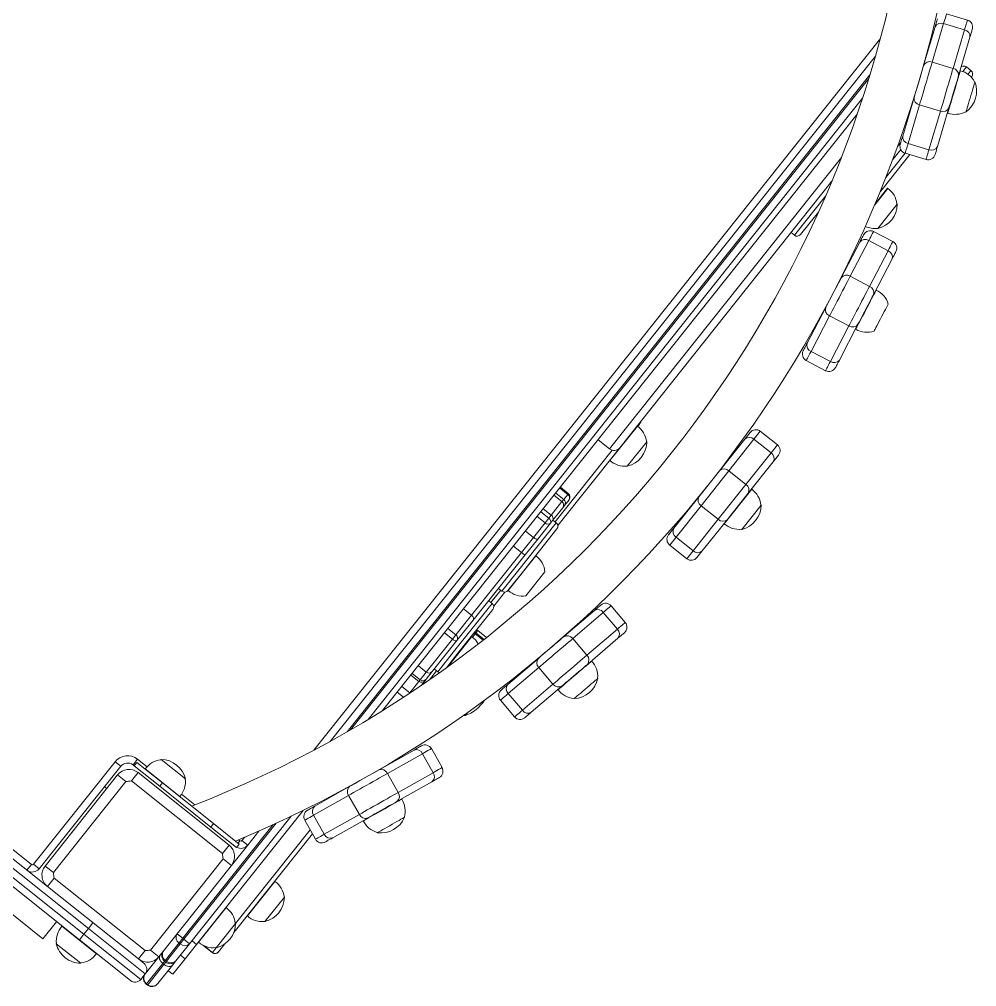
# Model space of a CAD drawing. Header units: millimetres. Extents: x -229914 to 856942, y -268655 to 87212.
# Drawn here: x -136329 to -135671, y 17516 to 18181 of the extents above; entities that cross this region are included whole.
import ezdxf

# ---------------------------------------------------------------- set-up
doc = ezdxf.new("R2010")
doc.units = ezdxf.units.MM

# ---------------------------------------------------------------- blocks, each defined once
blk = doc.blocks.new('Т912NEW')
at = {"color": 7, "linetype": 'Continuous', "lineweight": 15}
for p, q in [((4844.69, -1145.02), (4830.78, -1150.64)), ((4847.31, -1151.53), (4833.41, -1157.15)), ((4857.68, -1177.18), (4847.31, -1151.53)), ((4853.39, -1153.21), (4863.75, -1178.86)), ((4840.57, -1188.22), (4830.21, -1162.57)), ((4833.41, -1157.15), (4843.77, -1182.8)), ((4862.55, -1175.37), (4862.37, -1175.44)), ((4868.25, -1170.72), (4864.25, -1170.72)), ((4871.25, -1173.72), (4871.25, -1174.1)), ((4875.15, -1175.05), (4874.93, -1175.14)), ((4857.68, -1177.18), (4843.77, -1182.8)), ((4840.75, -1188.67), (4840.75, -1188.86)), ((4882.98, -1195.06), (4883.2, -1194.98)), ((4872.36, -1200.16), (4882.72, -1225.81)), ((4810.75, -1203.95), (4810.75, -1805.72)), ((4859.54, -1235.17), (4849.18, -1209.53)), ((4869.15, -1205.59), (4855.25, -1211.21)), ((4879.52, -1231.23), (4869.15, -1205.59)), ((4873.73, -1203.57), (4873.92, -1203.5)), ((4855.25, -1211.21), (4865.61, -1236.85)), ((4821.75, -1231.89), (4821.75, -1777.78)), ((4879.52, -1231.23), (4865.61, -1236.85)), ((4825.75, -1242.9), (4825.75, -1766.77)), ((4861.25, -1243.03), (4861.25, -1239.41)), ((4882.15, -1237.74), (4868.24, -1243.36)), ((4871.25, -1242.14), (4871.25, -1271.51)), ((4871.25, -1271.51), (4871.25, -1274.69)), ((4873.95, -1269.66), (4873.75, -1269.66)), ((4873.75, -1283.38), (4873.75, -1269.66)), ((4873.95, -1284.09), (4873.95, -1269.65)), ((4885.75, -1274.08), (4885.51, -1274.09)), ((4885.75, -1295.58), (4885.75, -1274.08)), ((4840.75, -1289.8), (4840.75, -1523.83)), ((4899.43, -1296.09), (4884.71, -1298.96)), ((4885.51, -1295.58), (4885.75, -1295.58)), ((4900.77, -1302.98), (4886.05, -1305.85)), ((4886.05, -1305.85), (4891.32, -1333)), ((4906.05, -1330.14), (4900.77, -1302.98)), ((4906.41, -1305.79), (4911.69, -1332.94)), ((4846.75, -1312.05), (4846.75, -1331.83)), ((4887.15, -1337.71), (4881.87, -1310.56)), ((4911.18, -1329.29), (4910.98, -1329.33)), ((4840.75, -1334.83), (4843.75, -1334.83)), ((4906.05, -1330.14), (4891.32, -1333)), ((4916.07, -1355.5), (4921.35, -1382.65)), ((4896.81, -1387.42), (4891.53, -1360.27)), ((4911.89, -1360.21), (4897.17, -1363.08)), ((4917.17, -1387.37), (4911.89, -1360.21)), ((4916.77, -1359.11), (4916.97, -1359.07)), ((4897.17, -1363.08), (4902.45, -1390.23)), ((4917.17, -1387.37), (4902.45, -1390.23)), ((4918.51, -1394.26), (4903.79, -1397.12)), ((4909.34, -1454.83), (4909.34, -1461.85)), ((4924.34, -1454.83), (4909.34, -1454.83)), ((4924.34, -1461.85), (4924.34, -1454.83)), ((4904.34, -1465.68), (4904.34, -1459.83)), ((4909.34, -1461.85), (4909.34, -1489.51)), ((4924.34, -1461.85), (4909.34, -1461.85)), ((4924.34, -1489.51), (4924.34, -1461.85)), ((4929.34, -1459.83), (4929.34, -1465.68)), ((4904.34, -1493.34), (4904.34, -1465.68)), ((4929.34, -1465.68), (4929.34, -1493.34)), ((4904.34, -1516.33), (4904.34, -1493.34)), ((4909.34, -1489.51), (4909.34, -1520.16)), ((4924.34, -1489.51), (4909.34, -1489.51)), ((4924.34, -1520.16), (4924.34, -1489.51)), ((4929.54, -1489.66), (4929.34, -1489.66)), ((4929.34, -1493.34), (4929.34, -1516.33)), ((4929.54, -1520.02), (4929.54, -1489.65)), ((4941.34, -1494.08), (4941.11, -1494.09)), ((4941.34, -1515.58), (4941.34, -1494.08)), ((4840.95, -1504.66), (4840.75, -1504.66)), ((4840.95, -1535.02), (4840.95, -1504.65)), ((4852.75, -1509.08), (4852.51, -1509.09)), ((4852.75, -1530.58), (4852.75, -1509.08)), ((4904.34, -1543.99), (4904.34, -1516.33)), ((4924.34, -1520.16), (4909.34, -1520.16)), ((4909.34, -1520.16), (4909.34, -1547.82)), ((4924.34, -1547.82), (4924.34, -1520.16)), ((4929.34, -1516.33), (4929.34, -1543.99)), ((4929.34, -1520), (4929.54, -1520)), ((4941.11, -1515.58), (4941.34, -1515.58)), ((4840.75, -1523.83), (4840.75, -1592.21)), ((4825.75, -1528.83), (4835.75, -1528.83)), ((4840.75, -1535), (4840.95, -1535)), ((4852.51, -1530.58), (4852.75, -1530.58)), ((4904.34, -1549.83), (4904.34, -1543.99)), ((4924.34, -1547.82), (4909.34, -1547.82)), ((4909.34, -1547.82), (4909.34, -1554.83)), ((4924.34, -1554.83), (4924.34, -1547.82)), ((4929.34, -1543.99), (4929.34, -1549.83)), ((4924.34, -1554.83), (4909.34, -1554.83)), ((4832.75, -1570.56), (4825.75, -1570.56)), ((4832.75, -1571.21), (4825.75, -1571.21)), ((4835.75, -1573.56), (4835.75, -1578.64)), ((4832.75, -1575.64), (4825.75, -1575.64)), ((4832.75, -1577.61), (4825.75, -1577.61)), ((4832.75, -1589.41), (4832.75, -1577.61)), ((4835.75, -1578.64), (4835.75, -1580.55)), ((4835.75, -1580.55), (4835.75, -1591.77)), ((4832.75, -1589.41), (4825.75, -1589.41)), ((4832.75, -1592.09), (4825.75, -1592.09)), ((4832.75, -1592.09), (4832.75, -1589.41)), ((4832.75, -1596.23), (4832.75, -1592.09)), ((4838.75, -1591.44), (4835.75, -1591.44)), ((4835.75, -1591.77), (4835.75, -1594.17)), ((4835.75, -1594.17), (4835.75, -1608.1)), ((4841.75, -1594.44), (4841.75, -1632.86)), ((4832.75, -1596.23), (4825.75, -1596.23)), ((4832.75, -1609.04), (4832.75, -1596.23)), ((4835.75, -1608.1), (4835.75, -1622.05)), ((4832.75, -1609.04), (4825.75, -1609.04)), ((4832.75, -1622.22), (4832.75, -1609.04)), ((4918.51, -1615.41), (4903.79, -1612.55)), ((4841.95, -1618.01), (4841.75, -1618.01)), ((4841.95, -1648.36), (4841.95, -1617.99)), ((4902.45, -1619.44), (4897.17, -1646.59)), ((4917.17, -1622.3), (4902.45, -1619.44)), ((4832.75, -1622.22), (4825.75, -1622.22)), ((4832.75, -1677.38), (4832.75, -1622.22)), ((4835.75, -1622.05), (4835.75, -1679.23)), ((4853.75, -1643.68), (4853.75, -1622.68)), ((4891.53, -1649.4), (4896.81, -1622.25)), ((4911.89, -1649.45), (4917.17, -1622.3)), ((4921.35, -1627.02), (4916.07, -1654.17)), ((4841.75, -1632.86), (4841.75, -1648.44)), ((4841.75, -1648.35), (4841.95, -1648.35)), ((4911.89, -1649.45), (4897.17, -1646.59)), ((4835.75, -1651.44), (4838.75, -1651.44)), ((4840.75, -1650.68), (4840.75, -1662.98)), ((4916.97, -1650.59), (4916.77, -1650.56)), ((4927.71, -1657.19), (4927.48, -1657.15)), ((4838.75, -1662.22), (4835.75, -1662.22)), ((4841.75, -1665.22), (4841.75, -1703.63)), ((4881.87, -1699.11), (4887.15, -1671.96)), ((4832.75, -1677.38), (4825.75, -1677.38)), ((4832.75, -1694.63), (4832.75, -1677.38)), ((4835.75, -1679.23), (4835.75, -1697.22)), ((4891.32, -1676.67), (4886.05, -1703.82)), ((4906.05, -1679.53), (4891.32, -1676.67)), ((4900.77, -1706.69), (4906.05, -1679.53)), ((4911.69, -1676.73), (4906.41, -1703.88)), ((4910.98, -1680.34), (4911.18, -1680.38)), ((4923.38, -1678.24), (4923.61, -1678.29)), ((4850.34, -1682.87), (4842.75, -1682.87)), ((4849.66, -1685.76), (4842.75, -1685.76)), ((4832.75, -1694.63), (4825.75, -1694.63)), ((4832.75, -1698.43), (4832.75, -1694.63)), ((4841.95, -1688.78), (4841.75, -1688.78)), ((4841.95, -1715.62), (4841.95, -1688.76)), ((4832.75, -1698.43), (4825.75, -1698.43)), ((4832.75, -1727.28), (4832.75, -1698.43)), ((4835.75, -1697.22), (4835.75, -1724.48)), ((4841.75, -1703.63), (4841.75, -1716.34)), ((4900.77, -1706.69), (4886.05, -1703.82)), ((4899.43, -1713.58), (4884.71, -1710.71)), ((4832.75, -1727.28), (4825.75, -1727.28)), ((4832.75, -1734.06), (4832.75, -1727.28)), ((4835.75, -1722.22), (4838.75, -1722.22)), ((4835.75, -1724.48), (4835.75, -1731.1)), ((4832.75, -1734.06), (4825.75, -1734.06)), ((4832.75, -1735.47), (4832.75, -1734.06)), ((4835.75, -1731.1), (4835.75, -1732.49)), ((4835.75, -1732.49), (4835.75, -1736.67)), ((4871.17, -1735.25), (4872.05, -1734.13)), ((4872.05, -1734.13), (4872.25, -1734.13)), ((4872.25, -1734.13), (4872.25, -1731.55)), ((4832.75, -1735.47), (4825.75, -1735.47)), ((4832.75, -1745.45), (4832.75, -1735.47)), ((4832.75, -1745.45), (4825.75, -1745.45)), ((4882.15, -1771.93), (4868.24, -1766.31)), ((4849.18, -1800.14), (4859.54, -1774.49)), ((4865.61, -1772.82), (4855.25, -1798.46)), ((4879.52, -1778.43), (4865.61, -1772.82)), ((4869.15, -1804.08), (4879.52, -1778.43)), ((4882.72, -1783.86), (4872.36, -1809.51)), ((4852.36, -1792.25), (4852.14, -1792.16)), ((4869.15, -1804.08), (4855.25, -1798.46)), ((4873.92, -1806.17), (4873.73, -1806.09)), ((4883.2, -1814.69), (4882.98, -1814.6)), ((4830.21, -1847.09), (4840.57, -1821.45)), ((4843.77, -1826.87), (4833.41, -1852.52)), ((4857.68, -1832.49), (4843.77, -1826.87)), ((4837.38, -1829.34), (4837.15, -1829.25)), ((4847.31, -1858.14), (4857.68, -1832.49)), ((4863.75, -1830.81), (4853.39, -1856.46)), ((4862.37, -1834.22), (4862.55, -1834.3)), ((4874.93, -1834.53), (4875.15, -1834.62)), ((4825.75, -1854.42), (4825.75, -1972.08)), ((4847.31, -1858.14), (4833.41, -1852.52)), ((4844.69, -1864.65), (4830.78, -1859.03)), ((4821.75, -1862.74), (4821.75, -1974.71)), ((4840.75, -1863.06), (4840.75, -1947.87)), ((4810.75, -1884.48), (4810.75, -1896.83)), ((4727.5, -1887.89), (4727.5, -1888.12)), ((4749, -1887.89), (4727.5, -1887.89)), ((4748.99, -1888.12), (4749, -1887.89)), ((4714.75, -1897.83), (4714.75, -1902.83)), ((4715.75, -1899.89), (4715.75, -1902.89)), ((4738.25, -1899.89), (4715.75, -1899.89)), ((4753.43, -1899.69), (4723.06, -1899.69)), ((4723.08, -1899.69), (4723.08, -1899.89)), ((4738.25, -1902.89), (4738.25, -1899.89)), ((4783.25, -1899.89), (4738.25, -1899.89)), ((4753.42, -1899.89), (4753.42, -1899.69)), ((4783.25, -1902.89), (4783.25, -1899.89)), ((4805.75, -1899.89), (4783.25, -1899.89)), ((4805.75, -1896.83), (4810.75, -1896.83)), ((4805.75, -1902.89), (4805.75, -1899.89)), ((4810.75, -1896.83), (4810.75, -1914.83)), ((4715.75, -1902.83), (4714.75, -1902.83)), ((4738.25, -1902.89), (4715.75, -1902.89)), ((4720.75, -1904.83), (4720.75, -1912.16)), ((4720.75, -1904.83), (4800.75, -1904.83)), ((4783.25, -1902.89), (4738.25, -1902.89)), ((4805.75, -1902.89), (4783.25, -1902.89)), ((4800.75, -1912.16), (4800.75, -1904.83)), ((4840.95, -1904.66), (4840.75, -1904.66)), ((4840.95, -1935.02), (4840.95, -1904.65)), ((4703.75, -1908.83), (4708.75, -1908.83)), ((4703.75, -1998.83), (4703.75, -1908.83)), ((4708.75, -1908.83), (4708.75, -1998.83)), ((4800.75, -1912.16), (4720.75, -1912.16)), ((4852.75, -1909.08), (4852.51, -1909.09)), ((4852.75, -1930.58), (4852.75, -1909.08)), ((4718.07, -1914.83), (4710.75, -1914.83)), ((4710.75, -1994.83), (4710.75, -1914.83)), ((4718.07, -1914.83), (4718.07, -1994.83)), ((4803.42, -1994.83), (4803.42, -1914.83)), ((4810.75, -1914.83), (4803.42, -1914.83)), ((4810.75, -1914.83), (4810.75, -1994.83)), ((4708.75, -1926.83), (4710.75, -1926.83)), ((4852.51, -1930.58), (4852.75, -1930.58)), ((4825.95, -1939.66), (4825.75, -1939.66)), ((4825.95, -1970.02), (4825.95, -1939.65)), ((4840.75, -1935), (4840.95, -1935)), ((4837.75, -1944.08), (4837.51, -1944.09)), ((4837.75, -1965.58), (4837.75, -1944.08)), ((4840.75, -1947.87), (4840.75, -1949.97)), ((4840.75, -1959.7), (4840.75, -1966.6)), ((4837.51, -1965.58), (4837.75, -1965.58)), ((4840.75, -1966.6), (4840.75, -1966.78)), ((4821.75, -1972.08), (4825.75, -1972.08)), ((4825.75, -1970), (4825.95, -1970)), ((4825.75, -1972.08), (4825.75, -1984.83)), ((4829.53, -1969.78), (4837.75, -1969.78)), ((4810.75, -1974.71), (4815.75, -1974.71)), ((4815.75, -1978.83), (4815.75, -1974.71)), ((4815.75, -1974.71), (4816.75, -1974.71)), ((4816.75, -1978.83), (4815.75, -1978.83)), ((4815.75, -1978.83), (4815.75, -1993.95)), ((4816.75, -1974.71), (4821.75, -1974.71)), ((4816.75, -1978.83), (4816.75, -1974.71)), ((4816.75, -1993.95), (4816.75, -1978.83)), ((4821.75, -1974.71), (4821.75, -1989.83)), ((4821.75, -1984.83), (4825.75, -1984.83)), ((4825.75, -1984.83), (4825.75, -1998.36)), ((4815.75, -1993.95), (4816.75, -1993.95)), ((4815.75, -1994.83), (4815.75, -1993.95)), ((4816.75, -1994.83), (4816.75, -1993.95)), ((4821.75, -1989.83), (4821.75, -1993.28)), ((4821.75, -1993.28), (4821.75, -2009.71)), ((4702.75, -1999.83), (4702.75, -2004.83)), ((4703.75, -1998.83), (4708.75, -1998.83)), ((4710.75, -1994.83), (4718.07, -1994.83)), ((4720.75, -1997.51), (4800.75, -1997.51)), ((4720.75, -1997.51), (4720.75, -2004.83)), ((4800.75, -2004.83), (4800.75, -1997.51)), ((4803.42, -1994.83), (4810.75, -1994.83)), ((4810.75, -2009.71), (4810.75, -1994.83)), ((4816.75, -1994.83), (4815.75, -1994.83)), ((4815.75, -1994.83), (4815.75, -1996.85)), ((4816.75, -1996.85), (4815.75, -1996.85)), ((4815.75, -1996.85), (4815.75, -2014.69)), ((4816.75, -1996.85), (4816.75, -1994.83)), ((4816.75, -2014.69), (4816.75, -1996.85)), ((4821.75, -1998.36), (4825.75, -1998.36)), ((3900.75, -2004.83), (4720.75, -2004.83)), ((4800.75, -2004.83), (4720.75, -2004.83)), ((4760.75, -2009.83), (4760.75, -2004.83)), ((4800.75, -2004.83), (4805.75, -2004.83)), ((4760.75, -2009.83), (3860.75, -2009.83)), ((4760.75, -2014.83), (4760.75, -2009.83)), ((4810.75, -2009.83), (4760.75, -2009.83)), ((4810.75, -2014.83), (4810.75, -2009.83)), ((4821.75, -2009.71), (4821.75, -2009.99)), ((3860.75, -2014.83), (4760.75, -2014.83)), ((4760.75, -2019.83), (3860.75, -2019.83)), ((4740.75, -2034.83), (4740.75, -2019.83)), ((4745.56, -2020.03), (4775.93, -2020.03)), ((4745.58, -2019.83), (4745.58, -2020.03)), ((4760.75, -2014.83), (4810.75, -2014.83)), ((4760.75, -2014.83), (4760.75, -2019.83)), ((4805.75, -2019.83), (4760.75, -2019.83)), ((4775.92, -2020.03), (4775.92, -2019.83)), ((4816.75, -2014.69), (4815.75, -2014.69)), ((4815.75, -2014.99), (4816.75, -2014.99)), ((4750, -2031.6), (4750, -2031.83)), ((4750, -2031.83), (4771.5, -2031.83)), ((4771.5, -2031.83), (4771.49, -2031.6)), ((3880.75, -2034.83), (4740.75, -2034.83))]:
    blk.add_line(p, q, dxfattribs=at)
at = {"color": 8, "linetype": 'Continuous', "lineweight": 15}
for p, q in [((4835.75, -1177.2), (4835.75, -1176.29)), ((4864.25, -1170.72), (4864.25, -1174.68)), ((4868.25, -1173.95), (4868.25, -1170.72)), ((4805.75, -1817.46), (4805.75, -1192.21)), ((4815.75, -1216.26), (4815.75, -1793.4)), ((4816.75, -1790.87), (4816.75, -1218.8)), ((4864.25, -1243.25), (4864.25, -1252.07)), ((4868.25, -1264.71), (4868.25, -1243.36)), ((4835.75, -1528.83), (4835.75, -1273)), ((4843.75, -1334.83), (4843.75, -1300.6)), ((4837.75, -1591.44), (4837.75, -1528.42)), ((4832.75, -1571.21), (4832.75, -1570.56)), ((4832.75, -1575.64), (4832.75, -1571.21)), ((4832.75, -1577.61), (4832.75, -1575.64)), ((4838.75, -1634.12), (4838.75, -1591.44)), ((4838.75, -1651.44), (4838.75, -1634.12)), ((4837.75, -1662.22), (4837.75, -1651.44)), ((4838.75, -1704.89), (4838.75, -1662.22)), ((4842.75, -1682.87), (4842.75, -1685.01)), ((4842.75, -1685.01), (4842.75, -1685.76)), ((4849.84, -1685.01), (4842.75, -1685.01)), ((4842.75, -1685.76), (4842.75, -1685.84)), ((4842.75, -1685.84), (4842.75, -1688.74)), ((4849.64, -1685.84), (4842.75, -1685.84)), ((4838.75, -1722.22), (4838.75, -1704.89)), ((4837.75, -1730.11), (4837.75, -1722.22)), ((4832.75, -1746.14), (4832.75, -1745.45)), ((4832.75, -1745.45), (4832.97, -1745.45)), ((4831.31, -1750.53), (4825.75, -1750.53)), ((4848.62, -1801.52), (4848.56, -1801.5)), ((4841.13, -1820.07), (4841.07, -1820.04)), ((4837.75, -1944.08), (4837.75, -1861.84)), ((4816.75, -1974.71), (4816.75, -1872.82)), ((4815.75, -1874.8), (4815.75, -1974.71)), ((4805.75, -1896.83), (4805.75, -1893.85)), ((4714.75, -1897.83), (4723.08, -1897.83)), ((4753.42, -1897.83), (4765.11, -1897.83)), ((4803.58, -1897.83), (4804.75, -1897.83)), ((4804.75, -1897.83), (4804.75, -1899.89)), ((4839.99, -1947.87), (4840.75, -1947.87)), ((4837.75, -1969.6), (4837.75, -1965.58)), ((4837.75, -1969.6), (4830.4, -1969.6)), ((4837.75, -1969.78), (4837.75, -1969.6)), ((4684.82, -1999.83), (4702.75, -1999.83)), ((4815.75, -2014.69), (4815.75, -2014.99)), ((4816.75, -2014.99), (4816.75, -2014.69))]:
    blk.add_line(p, q, dxfattribs=at)
at = {"color": 7, "linetype": 'Continuous', "lineweight": 15, "flags": 128}
for points in [[(4847.31, -1151.53), (4846.72, -1150.05), (4846.19, -1148.75), (4845.74, -1147.63), (4845.36, -1146.7), (4845.07, -1145.97), (4844.86, -1145.45), (4844.73, -1145.13), (4844.69, -1145.02)], [(4851.19, -1147.79), (4851.23, -1147.87), (4851.34, -1148.14), (4851.51, -1148.58), (4851.76, -1149.18), (4852.07, -1149.96), (4852.45, -1150.89), (4852.89, -1151.98), (4853.39, -1153.21)], [(4830.78, -1150.64), (4830.82, -1150.75), (4830.95, -1151.06), (4831.16, -1151.59), (4831.46, -1152.32), (4831.83, -1153.25), (4832.28, -1154.37), (4832.81, -1155.67), (4833.41, -1157.15)], [(4830.21, -1162.57), (4829.71, -1161.34), (4829.27, -1160.26), (4828.89, -1159.32), (4828.58, -1158.55), (4828.33, -1157.94), (4828.16, -1157.5), (4828.05, -1157.24), (4828.01, -1157.15)], [(4873.93, -1203.51), (4873.86, -1203.35), (4873.66, -1202.86), (4873.33, -1202.05), (4872.89, -1200.95), (4872.34, -1199.58), (4871.69, -1197.97), (4870.95, -1196.16), (4870.16, -1194.19), (4869.32, -1192.12), (4868.45, -1189.97), (4867.58, -1187.82), (4866.73, -1185.7), (4865.91, -1183.67), (4865.14, -1181.78), (4864.45, -1180.07), (4863.85, -1178.57), (4863.35, -1177.33), (4862.96, -1176.38), (4862.7, -1175.73), (4862.57, -1175.4), (4862.55, -1175.35)], [(4883.2, -1194.98), (4883.14, -1194.81), (4882.93, -1194.31), (4882.6, -1193.49), (4882.15, -1192.38), (4881.6, -1191.02), (4880.97, -1189.46), (4880.28, -1187.74), (4879.55, -1185.93), (4878.81, -1184.09), (4878.08, -1182.29), (4877.38, -1180.57), (4876.75, -1179.01), (4876.2, -1177.65), (4875.75, -1176.54), (4875.42, -1175.72), (4875.22, -1175.22), (4875.15, -1175.05), (4875.15, -1175.05)], [(4843.77, -1182.8), (4844.46, -1184.52), (4845.25, -1186.47), (4846.12, -1188.61), (4847.04, -1190.89), (4848.01, -1193.29), (4849.01, -1195.76), (4850.01, -1198.25), (4851.01, -1200.71), (4851.98, -1203.11), (4852.9, -1205.4), (4853.76, -1207.54), (4854.55, -1209.48), (4855.25, -1211.21)], [(4869.15, -1205.59), (4868.46, -1203.86), (4867.67, -1201.92), (4866.81, -1199.78), (4865.88, -1197.49), (4864.91, -1195.09), (4863.92, -1192.63), (4862.91, -1190.14), (4861.92, -1187.67), (4860.95, -1185.27), (4860.02, -1182.99), (4859.16, -1180.85), (4858.37, -1178.9), (4857.68, -1177.18)], [(4863.75, -1178.86), (4864.37, -1180.4), (4865.09, -1182.18), (4865.88, -1184.14), (4866.73, -1186.23), (4867.61, -1188.41), (4868.5, -1190.61), (4869.38, -1192.79), (4870.22, -1194.88), (4871.01, -1196.84), (4871.73, -1198.62), (4872.36, -1200.16)], [(4849.18, -1209.53), (4848.55, -1207.98), (4847.83, -1206.21), (4847.04, -1204.25), (4846.2, -1202.15), (4845.32, -1199.98), (4844.43, -1197.77), (4843.55, -1195.6), (4842.7, -1193.5), (4841.91, -1191.54), (4841.19, -1189.77), (4840.57, -1188.22)], [(4882.72, -1225.81), (4883.22, -1227.04), (4883.65, -1228.13), (4884.03, -1229.06), (4884.34, -1229.83), (4884.59, -1230.44), (4884.77, -1230.88), (4884.87, -1231.14), (4884.91, -1231.23)], [(4861.73, -1240.6), (4861.69, -1240.51), (4861.59, -1240.25), (4861.41, -1239.81), (4861.16, -1239.2), (4860.85, -1238.43), (4860.47, -1237.49), (4860.04, -1236.41), (4859.54, -1235.17)], [(4882.15, -1237.74), (4882.1, -1237.64), (4881.98, -1237.32), (4881.76, -1236.79), (4881.47, -1236.06), (4881.09, -1235.14), (4880.64, -1234.01), (4880.11, -1232.71), (4879.52, -1231.23)], [(4865.61, -1236.85), (4866.21, -1238.33), (4866.73, -1239.63), (4867.19, -1240.75), (4867.56, -1241.68), (4867.86, -1242.41), (4868.07, -1242.94), (4868.2, -1243.25), (4868.24, -1243.36)], [(4900.77, -1302.98), (4900.47, -1301.42), (4900.2, -1300.04), (4899.97, -1298.85), (4899.78, -1297.87), (4899.63, -1297.1), (4899.52, -1296.54), (4899.45, -1296.21), (4899.43, -1296.09)], [(4884.71, -1298.96), (4884.73, -1299.07), (4884.79, -1299.4), (4884.9, -1299.96), (4885.05, -1300.73), (4885.24, -1301.71), (4885.47, -1302.9), (4885.74, -1304.28), (4886.05, -1305.85)], [(4905.29, -1300.05), (4905.31, -1300.14), (4905.37, -1300.42), (4905.46, -1300.88), (4905.58, -1301.53), (4905.74, -1302.35), (4905.93, -1303.34), (4906.16, -1304.49), (4906.41, -1305.79)], [(4881.87, -1310.56), (4881.61, -1309.26), (4881.39, -1308.11), (4881.2, -1307.12), (4881.04, -1306.3), (4880.91, -1305.65), (4880.82, -1305.19), (4880.77, -1304.91), (4880.75, -1304.82)], [(4916.97, -1359.09), (4916.94, -1358.91), (4916.84, -1358.39), (4916.67, -1357.54), (4916.45, -1356.38), (4916.16, -1354.92), (4915.83, -1353.22), (4915.46, -1351.3), (4915.05, -1349.22), (4914.63, -1347.02), (4914.19, -1344.75), (4913.74, -1342.47), (4913.31, -1340.23), (4912.89, -1338.09), (4912.5, -1336.08), (4912.15, -1334.27), (4911.84, -1332.68), (4911.58, -1331.37), (4911.39, -1330.36), (4911.25, -1329.67), (4911.19, -1329.32), (4911.18, -1329.28)], [(4891.32, -1333), (4891.68, -1334.82), (4892.08, -1336.88), (4892.52, -1339.15), (4892.99, -1341.57), (4893.48, -1344.11), (4893.99, -1346.72), (4894.5, -1349.35), (4895.01, -1351.96), (4895.5, -1354.5), (4895.97, -1356.93), (4896.41, -1359.19), (4896.82, -1361.25), (4897.17, -1363.08)], [(4911.89, -1360.21), (4911.54, -1358.39), (4911.14, -1356.33), (4910.7, -1354.06), (4910.23, -1351.64), (4909.73, -1349.1), (4909.23, -1346.49), (4908.72, -1343.86), (4908.21, -1341.25), (4907.71, -1338.71), (4907.24, -1336.29), (4906.8, -1334.02), (4906.4, -1331.96), (4906.05, -1330.14)], [(4911.69, -1332.94), (4912, -1334.58), (4912.37, -1336.46), (4912.77, -1338.53), (4913.2, -1340.75), (4913.65, -1343.05), (4914.11, -1345.39), (4914.55, -1347.69), (4914.98, -1349.91), (4915.39, -1351.98), (4915.75, -1353.86), (4916.07, -1355.5)], [(4927.66, -1352.24), (4927.63, -1352.06), (4927.53, -1351.54), (4927.36, -1350.69), (4927.14, -1349.55), (4926.87, -1348.14), (4926.55, -1346.53), (4926.21, -1344.75), (4925.84, -1342.88), (4925.47, -1340.98), (4925.11, -1339.11), (4924.77, -1337.34), (4924.45, -1335.72), (4924.18, -1334.31), (4923.96, -1333.17), (4923.79, -1332.32), (4923.69, -1331.8), (4923.66, -1331.62)], [(4891.53, -1360.27), (4891.21, -1358.63), (4890.85, -1356.75), (4890.44, -1354.68), (4890.01, -1352.46), (4889.57, -1350.16), (4889.11, -1347.82), (4888.66, -1345.52), (4888.23, -1343.3), (4887.83, -1341.23), (4887.46, -1339.35), (4887.15, -1337.71)], [(4897.92, -1393.16), (4897.91, -1393.07), (4897.85, -1392.79), (4897.76, -1392.33), (4897.64, -1391.68), (4897.48, -1390.87), (4897.29, -1389.88), (4897.06, -1388.73), (4896.81, -1387.42)], [(4918.51, -1394.26), (4918.49, -1394.14), (4918.42, -1393.81), (4918.32, -1393.25), (4918.17, -1392.48), (4917.98, -1391.5), (4917.74, -1390.31), (4917.48, -1388.93), (4917.17, -1387.37)], [(4921.35, -1382.65), (4921.6, -1383.96), (4921.83, -1385.11), (4922.02, -1386.09), (4922.18, -1386.91), (4922.3, -1387.56), (4922.39, -1388.02), (4922.45, -1388.3), (4922.47, -1388.39)], [(4902.45, -1390.23), (4902.75, -1391.79), (4903.02, -1393.17), (4903.25, -1394.36), (4903.44, -1395.34), (4903.59, -1396.12), (4903.7, -1396.67), (4903.77, -1397.01), (4903.79, -1397.12)], [(4835.75, -1608.1), (4835.69, -1608.28), (4835.52, -1608.46), (4835.24, -1608.62), (4834.87, -1608.76), (4834.41, -1608.88), (4833.9, -1608.97), (4833.33, -1609.02), (4832.75, -1609.04)], [(4903.79, -1612.55), (4903.77, -1612.66), (4903.7, -1613), (4903.59, -1613.55), (4903.44, -1614.33), (4903.25, -1615.31), (4903.02, -1616.5), (4902.75, -1617.88), (4902.45, -1619.44)], [(4896.81, -1622.25), (4897.06, -1620.94), (4897.29, -1619.79), (4897.48, -1618.8), (4897.64, -1617.98), (4897.76, -1617.34), (4897.85, -1616.88), (4897.91, -1616.6), (4897.92, -1616.5)], [(4917.17, -1622.3), (4917.48, -1620.74), (4917.74, -1619.36), (4917.98, -1618.17), (4918.17, -1617.19), (4918.32, -1616.42), (4918.42, -1615.86), (4918.49, -1615.52), (4918.51, -1615.41)], [(4922.47, -1621.27), (4922.45, -1621.37), (4922.39, -1621.65), (4922.3, -1622.11), (4922.18, -1622.75), (4922.02, -1623.57), (4921.83, -1624.56), (4921.6, -1625.71), (4921.35, -1627.02)], [(4897.17, -1646.59), (4896.82, -1648.42), (4896.41, -1650.48), (4895.97, -1652.74), (4895.5, -1655.17), (4895.01, -1657.7), (4894.5, -1660.31), (4893.99, -1662.95), (4893.48, -1665.56), (4892.99, -1668.1), (4892.52, -1670.52), (4892.08, -1672.78), (4891.68, -1674.85), (4891.32, -1676.67)], [(4887.15, -1671.96), (4887.46, -1670.32), (4887.83, -1668.44), (4888.23, -1666.37), (4888.66, -1664.15), (4889.11, -1661.84), (4889.57, -1659.51), (4890.01, -1657.21), (4890.44, -1654.99), (4890.85, -1652.91), (4891.21, -1651.04), (4891.53, -1649.4)], [(4906.05, -1679.53), (4906.4, -1677.71), (4906.8, -1675.65), (4907.24, -1673.38), (4907.71, -1670.96), (4908.21, -1668.42), (4908.72, -1665.81), (4909.23, -1663.18), (4909.73, -1660.57), (4910.23, -1658.03), (4910.7, -1655.6), (4911.14, -1653.34), (4911.54, -1651.28), (4911.89, -1649.45)], [(4911.18, -1680.39), (4911.21, -1680.22), (4911.31, -1679.7), (4911.48, -1678.84), (4911.71, -1677.68), (4911.99, -1676.23), (4912.32, -1674.52), (4912.69, -1672.61), (4913.1, -1670.52), (4913.52, -1668.32), (4913.96, -1666.06), (4914.41, -1663.78), (4914.84, -1661.54), (4915.26, -1659.39), (4915.65, -1657.38), (4916, -1655.57), (4916.31, -1653.99), (4916.57, -1652.67), (4916.76, -1651.66), (4916.9, -1650.97), (4916.96, -1650.62), (4916.97, -1650.58)], [(4916.07, -1654.17), (4915.75, -1655.81), (4915.39, -1657.68), (4914.98, -1659.76), (4914.55, -1661.98), (4914.11, -1664.28), (4913.65, -1666.61), (4913.2, -1668.92), (4912.77, -1671.14), (4912.37, -1673.21), (4912, -1675.09), (4911.69, -1676.73)], [(4923.61, -1678.29), (4923.64, -1678.11), (4923.75, -1677.58), (4923.91, -1676.71), (4924.14, -1675.54), (4924.42, -1674.1), (4924.74, -1672.44), (4925.1, -1670.63), (4925.47, -1668.71), (4925.85, -1666.76), (4926.22, -1664.85), (4926.57, -1663.03), (4926.89, -1661.38), (4927.17, -1659.94), (4927.4, -1658.77), (4927.57, -1657.9), (4927.67, -1657.36), (4927.71, -1657.19)], [(4835.75, -1679.23), (4835.69, -1678.87), (4835.52, -1678.52), (4835.24, -1678.2), (4834.87, -1677.92), (4834.41, -1677.69), (4833.9, -1677.52), (4833.33, -1677.42), (4832.75, -1677.38)], [(4842.75, -1685.01), (4842.55, -1685.01), (4842.37, -1685.03), (4842.19, -1685.06), (4842.04, -1685.09), (4841.92, -1685.13), (4841.82, -1685.18), (4841.77, -1685.24), (4841.75, -1685.29)], [(4835.75, -1697.22), (4835.69, -1697.45), (4835.52, -1697.68), (4835.24, -1697.89), (4834.87, -1698.07), (4834.41, -1698.22), (4833.9, -1698.33), (4833.33, -1698.4), (4832.75, -1698.43)], [(4880.75, -1704.85), (4880.77, -1704.76), (4880.82, -1704.48), (4880.91, -1704.01), (4881.04, -1703.37), (4881.2, -1702.55), (4881.39, -1701.56), (4881.61, -1700.41), (4881.87, -1699.11)], [(4886.05, -1703.82), (4885.74, -1705.39), (4885.47, -1706.77), (4885.24, -1707.95), (4885.05, -1708.94), (4884.9, -1709.71), (4884.79, -1710.27), (4884.73, -1710.6), (4884.71, -1710.71)], [(4899.43, -1713.58), (4899.45, -1713.46), (4899.52, -1713.13), (4899.63, -1712.57), (4899.78, -1711.8), (4899.97, -1710.82), (4900.2, -1709.63), (4900.47, -1708.25), (4900.77, -1706.69)], [(4906.41, -1703.88), (4906.16, -1705.18), (4905.93, -1706.33), (4905.74, -1707.32), (4905.58, -1708.14), (4905.46, -1708.78), (4905.37, -1709.25), (4905.31, -1709.53), (4905.29, -1709.62)], [(4868.24, -1766.31), (4868.2, -1766.41), (4868.07, -1766.73), (4867.86, -1767.26), (4867.56, -1767.99), (4867.19, -1768.91), (4866.73, -1770.03), (4866.21, -1771.34), (4865.61, -1772.82)], [(4859.54, -1774.49), (4860.04, -1773.26), (4860.47, -1772.18), (4860.85, -1771.24), (4861.16, -1770.47), (4861.41, -1769.86), (4861.59, -1769.42), (4861.69, -1769.16), (4861.73, -1769.07)], [(4879.52, -1778.43), (4880.11, -1776.96), (4880.64, -1775.65), (4881.09, -1774.53), (4881.47, -1773.6), (4881.76, -1772.88), (4881.98, -1772.35), (4882.1, -1772.03), (4882.15, -1771.93)], [(4884.91, -1778.44), (4884.87, -1778.52), (4884.77, -1778.79), (4884.59, -1779.23), (4884.34, -1779.83), (4884.03, -1780.61), (4883.65, -1781.54), (4883.22, -1782.63), (4882.72, -1783.86)], [(4840.57, -1821.45), (4841.19, -1819.9), (4841.91, -1818.13), (4842.7, -1816.17), (4843.55, -1814.07), (4844.43, -1811.9), (4845.32, -1809.69), (4846.2, -1807.52), (4847.04, -1805.42), (4847.83, -1803.46), (4848.55, -1801.69), (4849.18, -1800.14)], [(4855.25, -1798.46), (4854.55, -1800.19), (4853.76, -1802.13), (4852.9, -1804.27), (4851.98, -1806.56), (4851.01, -1808.96), (4850.01, -1811.42), (4849.01, -1813.91), (4848.01, -1816.38), (4847.04, -1818.78), (4846.12, -1821.06), (4845.25, -1823.2), (4844.46, -1825.15), (4843.77, -1826.87)], [(4857.68, -1832.49), (4858.37, -1830.77), (4859.16, -1828.82), (4860.02, -1826.68), (4860.95, -1824.39), (4861.92, -1822), (4862.91, -1819.53), (4863.92, -1817.04), (4864.91, -1814.58), (4865.88, -1812.18), (4866.81, -1809.89), (4867.67, -1807.75), (4868.46, -1805.8), (4869.15, -1804.08)], [(4862.55, -1834.31), (4862.62, -1834.15), (4862.81, -1833.66), (4863.14, -1832.85), (4863.58, -1831.75), (4864.14, -1830.38), (4864.79, -1828.77), (4865.52, -1826.96), (4866.31, -1824.99), (4867.15, -1822.92), (4868.02, -1820.77), (4868.89, -1818.62), (4869.74, -1816.5), (4870.56, -1814.47), (4871.33, -1812.58), (4872.02, -1810.87), (4872.63, -1809.37), (4873.13, -1808.13), (4873.51, -1807.18), (4873.78, -1806.53), (4873.91, -1806.2), (4873.93, -1806.15)], [(4872.36, -1809.51), (4871.73, -1811.05), (4871.01, -1812.83), (4870.22, -1814.79), (4869.38, -1816.88), (4868.5, -1819.06), (4867.61, -1821.26), (4866.73, -1823.44), (4865.88, -1825.53), (4865.09, -1827.49), (4864.37, -1829.27), (4863.75, -1830.81)], [(4875.15, -1834.62), (4875.22, -1834.45), (4875.42, -1833.95), (4875.75, -1833.13), (4876.2, -1832.02), (4876.75, -1830.66), (4877.38, -1829.1), (4878.08, -1827.38), (4878.81, -1825.57), (4879.55, -1823.74), (4880.28, -1821.93), (4880.97, -1820.21), (4881.6, -1818.65), (4882.15, -1817.29), (4882.6, -1816.18), (4882.93, -1815.36), (4883.14, -1814.86), (4883.2, -1814.69)], [(4828.01, -1852.52), (4828.05, -1852.43), (4828.16, -1852.17), (4828.33, -1851.73), (4828.58, -1851.12), (4828.89, -1850.35), (4829.27, -1849.41), (4829.71, -1848.33), (4830.21, -1847.09)], [(4833.41, -1852.52), (4832.81, -1854), (4832.28, -1855.3), (4831.83, -1856.42), (4831.46, -1857.35), (4831.16, -1858.08), (4830.95, -1858.6), (4830.82, -1858.92), (4830.78, -1859.03)], [(4844.69, -1864.65), (4844.73, -1864.54), (4844.86, -1864.22), (4845.07, -1863.7), (4845.36, -1862.97), (4845.74, -1862.04), (4846.19, -1860.92), (4846.72, -1859.62), (4847.31, -1858.14)], [(4853.39, -1856.46), (4852.89, -1857.69), (4852.45, -1858.78), (4852.07, -1859.71), (4851.76, -1860.48), (4851.51, -1861.09), (4851.34, -1861.53), (4851.23, -1861.79), (4851.19, -1861.88)], [(4810.75, -1993.28), (4810.84, -1993.98), (4811.13, -1994.65), (4811.59, -1995.26), (4812.21, -1995.8), (4812.97, -1996.25), (4813.83, -1996.57), (4814.77, -1996.78), (4815.75, -1996.85)], [(4816.75, -1996.85), (4817.72, -1996.78), (4818.66, -1996.57), (4819.53, -1996.25), (4820.28, -1995.8), (4820.91, -1995.26), (4821.37, -1994.65), (4821.65, -1993.98), (4821.75, -1993.28)]]:
    blk.add_lwpolyline(points, dxfattribs=at)
at = {"color": 7, "linetype": 'Continuous', "lineweight": 15}
for centre, radius, start, end in [((4087.59, -1504.83), 783.25, 329.71114, 30.28899), ((4087.59, -1504.83), 816.75, 331.07205, 28.92852), ((4846.56, -1149.66), 5, 22, 112), ((4849.48, -1155.51), 4.53, 30.55183, 118.54065), ((4834.62, -1161.52), 4.53, 105.45917, 193.44818), ((4864.25, -1173.72), 3, 90, 164.74243), ((4868.98, -1189.14), 15.21, 66.95579, 115.0153), ((4868.25, -1173.72), 3, 0, 90), ((4866.37, -1190.19), 17.5, 344.09996, 59.90004), ((4844.98, -1187.17), 4.53, 105.45876, 193.44886), ((4859.84, -1181.16), 4.53, 30.55073, 118.54176), ((4868.98, -1189.13), 15.21, 288.9847, 337.04421), ((4867.95, -1201.22), 4.53, 285.45929, 13.44759), ((4853.08, -1207.22), 4.53, 210.55255, 298.54008), ((4878.31, -1226.86), 4.53, 285.45945, 13.44743), ((4863.44, -1232.87), 4.53, 210.55073, 298.54176), ((4880.27, -1233.11), 5, 292, 22), ((4866.37, -1238.72), 5, 202, 292), ((4874.75, -1284.84), 15.21, 44.95579, 93.0153), ((4871.94, -1284.83), 17.5, 322.09996, 37.90004), ((4874.75, -1284.83), 15.21, 282.93452, 315.04421), ((4900.38, -1301), 5, 11, 101), ((4885.66, -1303.86), 5, 101, 191), ((4886.4, -1310.37), 4.53, 94.45983, 182.44807), ((4902.14, -1307.31), 4.53, 19.55118, 107.54132), ((4914.86, -1344.03), 15.21, 54.67358, 104.0153), ((4843.75, -1331.83), 3, 270, 0), ((4891.68, -1337.52), 4.53, 94.4592, 182.44852), ((4907.41, -1334.46), 4.53, 19.55122, 107.54104), ((4911.54, -1355.69), 4.53, 274.45877, 2.44814), ((4914.86, -1344.03), 15.21, 277.9847, 327.32642), ((4895.8, -1358.75), 4.53, 199.55115, 287.54134), ((4901.08, -1385.91), 4.53, 199.55238, 287.5406), ((4916.82, -1382.85), 4.53, 274.45877, 2.44814), ((4917.56, -1389.35), 5, 281, 11), ((4902.83, -1392.21), 5, 191, 281), ((4909.34, -1459.83), 5, 90, 180), ((4924.34, -1459.83), 5, 360, 90), ((4908.83, -1466.36), 4.53, 83.45893, 171.4486), ((4924.86, -1466.36), 4.53, 8.55099, 96.54149), ((4908.83, -1494.02), 4.53, 83.4589, 171.44859), ((4924.86, -1494.02), 4.53, 8.55099, 96.54151), ((4930.34, -1504.84), 15.21, 44.95579, 93.0153), ((4927.54, -1504.83), 17.5, 322.09996, 37.90004), ((4823.94, -1504.83), 17.5, 0.66492, 16.15505), ((4841.75, -1519.84), 15.21, 44.95579, 93.0153), ((4838.94, -1519.83), 17.5, 322.09996, 37.90004), ((4908.83, -1515.65), 4.53, 188.55141, 276.5411), ((4924.86, -1515.65), 4.53, 263.45849, 351.44901), ((4930.34, -1504.83), 15.21, 266.9847, 315.04421), ((4835.75, -1523.83), 5, 270, 0), ((4841.75, -1519.83), 15.21, 266.9847, 315.04421), ((4908.83, -1543.31), 4.53, 188.5514, 276.54107), ((4924.86, -1543.31), 4.53, 263.45851, 351.44901), ((4909.34, -1549.83), 5, 180, 270), ((4924.34, -1549.83), 5, 270, 0), ((4832.75, -1573.56), 3, 0, 90), ((4833.04, -1573.93), 2.73, 7.88831, 96.15082), ((4832.75, -1578.64), 3, 0, 90), ((4832.78, -1580.58), 2.97, 0.58038, 90.56878), ((4833.04, -1592.13), 2.74, 7.74382, 96.06387), ((4833.14, -1594.73), 2.67, 12.26246, 98.44018), ((4833.14, -1593.59), 2.67, 261.49842, 347.6011), ((4838.75, -1594.44), 3, 0, 90), ((4902.83, -1617.46), 5, 79, 169), ((4842.75, -1633.18), 15.21, 43.67358, 93.0153), ((4901.08, -1623.76), 4.53, 72.4594, 160.44762), ((4917.56, -1620.32), 5, 349, 79), ((4833.5, -1608.9), 13.34, 266.78655, 279.72353), ((4916.82, -1626.82), 4.53, 357.55186, 85.54123), ((4842.75, -1633.17), 15.21, 266.9847, 316.32642), ((4895.8, -1650.92), 4.53, 72.45866, 160.44885), ((4838.75, -1648.44), 3, 270, 0), ((4911.54, -1653.97), 4.53, 357.55186, 85.54123), ((4914.86, -1665.64), 15.21, 33.95579, 82.0153), ((4912.1, -1665.1), 17.5, 311.09996, 26.90004), ((4838.75, -1665.22), 3, 0, 90), ((4891.68, -1672.15), 4.53, 177.55148, 265.5408), ((4907.41, -1675.21), 4.53, 252.45896, 340.44878), ((4914.86, -1665.64), 15.21, 255.9847, 304.04421), ((4842.75, -1683.87), 1, 90, 180), ((4842.75, -1686.76), 1, 90, 180), ((4842.74, -1686.83), 0.988, 89.30258, 179.28526), ((4832.94, -1697.44), 2.82, 4.57572, 93.94038), ((4842.75, -1703.95), 15.21, 67.13312, 93.0153), ((4886.4, -1699.3), 4.53, 177.55193, 265.54017), ((4885.66, -1705.8), 5, 169, 259), ((4902.14, -1702.36), 4.53, 252.45868, 340.44882), ((4900.38, -1708.67), 5, 259, 349), ((4848.76, -1719.83), 27.5, 328.66775, 4.79741), ((4832.85, -1724.37), 2.9, 268.06685, 357.92634), ((4838.75, -1719.22), 3, 270, 298.4847), ((4832.77, -1731.08), 2.98, 269.55539, 359.54833), ((4832.76, -1732.48), 2.99, 269.80635, 359.8053), ((4866.37, -1770.94), 5, 68, 158), ((4863.44, -1776.8), 4.53, 61.45824, 149.44927), ((4880.27, -1776.56), 5, 338, 68), ((4878.31, -1782.8), 4.53, 346.55257, 74.54055), ((4853.08, -1802.45), 4.53, 61.45992, 149.44745), ((4867.95, -1808.45), 4.53, 346.55241, 74.54071), ((4868.98, -1820.54), 15.21, 22.95579, 71.0153), ((4866.37, -1819.48), 17.5, 300.09996, 15.90004), ((4844.98, -1822.5), 4.53, 166.55114, 254.54124), ((4859.84, -1828.51), 4.53, 241.45824, 329.44927), ((4868.98, -1820.53), 15.21, 244.9847, 293.04421), ((4834.62, -1848.15), 4.53, 166.55182, 254.54083), ((4832.65, -1854.39), 5, 158, 248), ((4849.48, -1854.16), 4.53, 241.45935, 329.44817), ((4846.56, -1860.01), 5, 248, 338), ((4738.25, -1901.7), 17.5, 52.09996, 127.90004), ((4738.25, -1898.89), 15.21, 134.95579, 183.0153), ((4738.25, -1898.89), 15.21, 356.9847, 45.04421), ((4714.75, -1908.83), 11, 90, 180), ((4804.75, -1896.83), 1, 270, 0), ((4804.75, -1896.83), 6, 279.59407, 0), ((4714.75, -1908.83), 6, 90, 180), ((4720.75, -1914.83), 10, 90, 180), ((4800.75, -1914.83), 10, 0, 90), ((4841.75, -1919.84), 15.21, 44.95579, 93.0153), ((4755.7, -1949.79), 51.36, 132.88778, 137.11159), ((4765.79, -1949.79), 51.36, 42.88828, 47.11172), ((4838.94, -1919.83), 17.5, 322.09996, 37.90004), ((4841.75, -1919.83), 15.21, 266.9847, 315.04421), ((4826.75, -1954.84), 15.21, 44.95579, 93.0153), ((4823.94, -1954.83), 17.5, 322.09996, 37.90004), ((4826.75, -1954.83), 15.21, 266.9847, 315.04421), ((4837.75, -1966.6), 3, 269.97969, 359.97818), ((4837.75, -1966.78), 3, 270, 0), ((4815.35, -1974.22), 4.62, 186.0611, 274.98917), ((4817.15, -1974.22), 4.62, 265.01087, 353.93852), ((4815.35, -1989.35), 4.62, 186.06154, 274.98914), ((4815.75, -1989.83), 5, 180, 270), ((4817.15, -1989.35), 4.62, 265.0109, 353.93809), ((4816.75, -1989.83), 5, 270, 0), ((4702.75, -1998.83), 1, 270, 0), ((4702.75, -1998.83), 6, 270, 0), ((4720.75, -1994.83), 10, 180, 270), ((4755.71, -1959.88), 51.37, 222.88884, 227.1118), ((4765.79, -1959.87), 51.37, 312.88871, 317.11129), ((4800.75, -1994.83), 10, 270, 0), ((4805.75, -2009.83), 5, 360, 90), ((4815.74, -2009.7), 4.99, 180.11889, 270.1186), ((4815.75, -2009.99), 5, 180, 270), ((4816.76, -2009.7), 4.99, 269.88139, 359.88077), ((4816.75, -2009.99), 5, 270, 0), ((4760.75, -2020.83), 15.21, 176.9847, 225.04421), ((4760.75, -2020.83), 15.21, 314.95579, 3.0153), ((4805.75, -2014.83), 5, 270, 360), ((4760.75, -2018.03), 17.5, 232.09996, 270), ((4760.75, -2018.03), 17.5, 270, 307.90004)]:
    blk.add_arc(centre, radius, start, end, dxfattribs=at)
at = {"color": 8, "linetype": 'Continuous', "lineweight": 15}
for centre, radius, start, end in [((4869.55, -1271.44), 1.7, 310.99169, 357.48432), ((4838.17, -1947.86), 2.58, 332.50448, 359.86056)]:
    blk.add_arc(centre, radius, start, end, dxfattribs=at)

msp = doc.modelspace()

# ---------------------------------------------------------------- block references
at = {"rotation": 321.4676820499667}
msp.add_blockref('Т912NEW', (-138753.82306, 22094.20638), dxfattribs=at)

doc.saveas('drawing.dxf')
